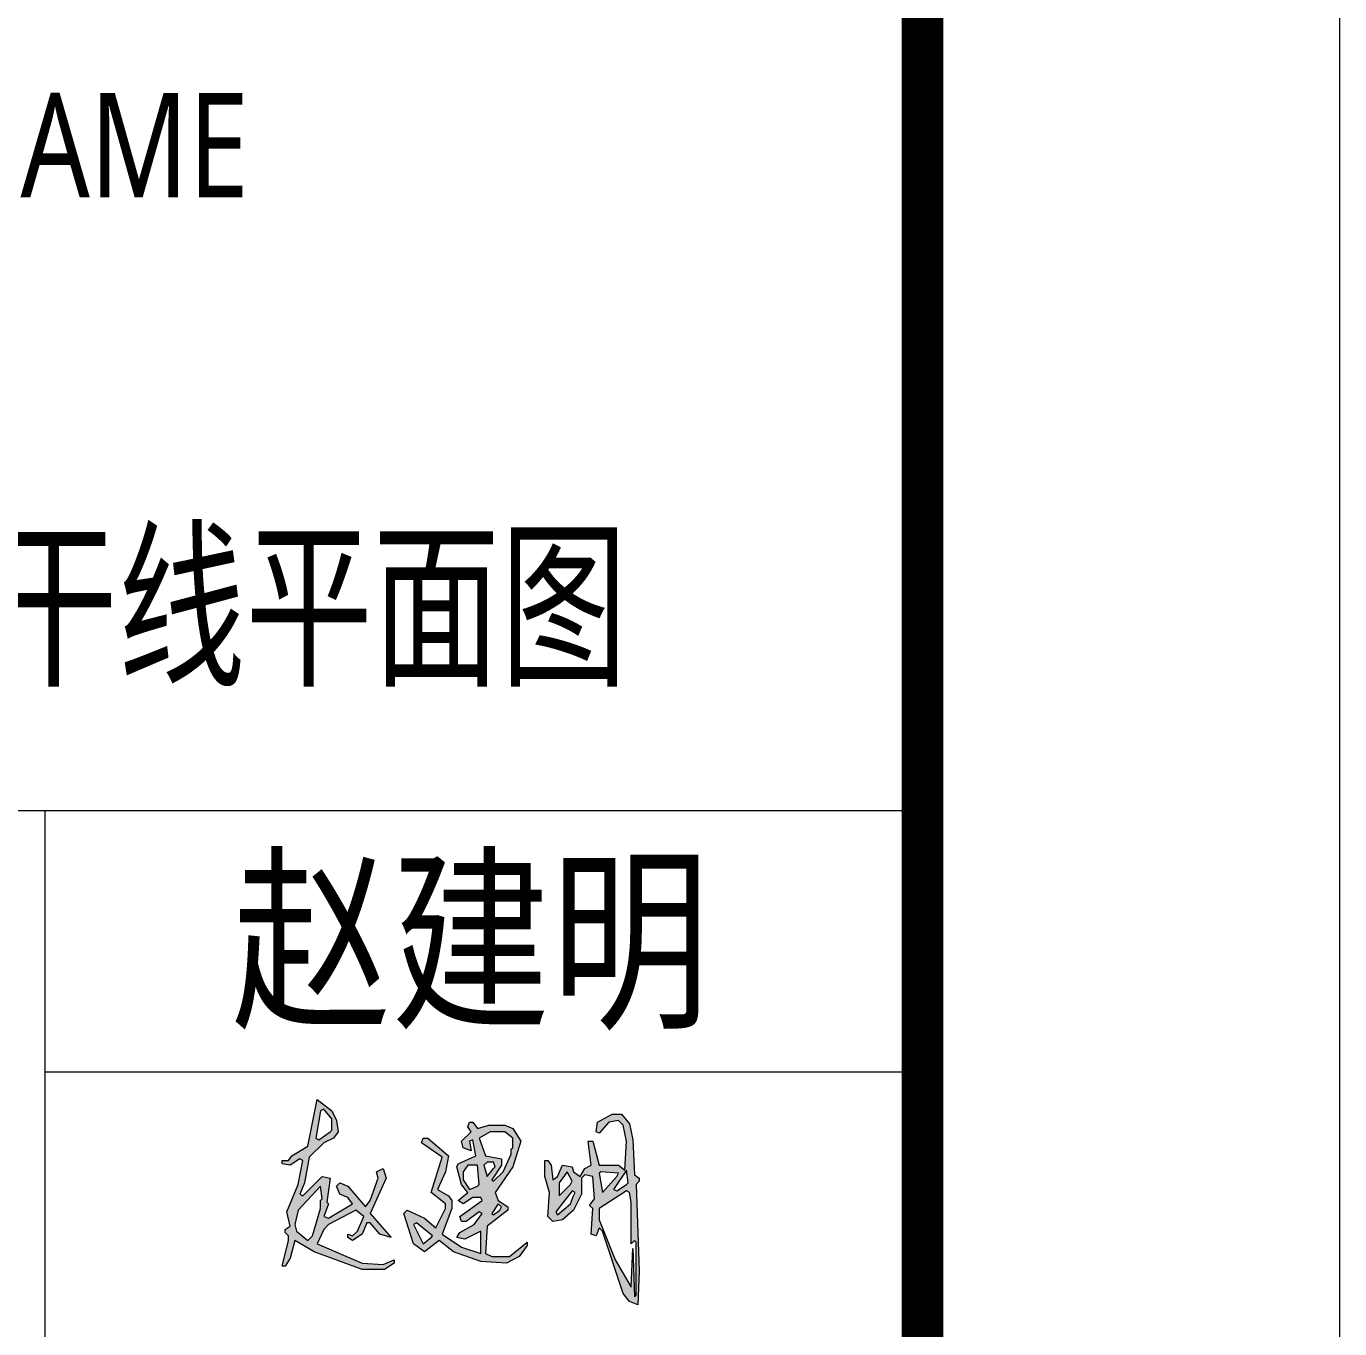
# Model space of a CAD drawing. Header units: inches. Extents: x -3272461 to -2504170, y 403793 to 1071042.
# Drawn here: x -2654718 to -2649994, y 802943 to 807626 of the extents above; entities that cross this region are included whole.
import ezdxf
from ezdxf.enums import TextEntityAlignment as Align

# ---------------------------------------------------------------- set-up
doc = ezdxf.new("R2010")
doc.units = ezdxf.units.IN
doc.header["$LTSCALE"] = 1000
doc.header["$MEASUREMENT"] = 0
doc.linetypes.add('LENGSHUI', pattern=[22, 20, -1, 0, -1])
doc.layers.get('0').update_dxf_attribs({"lineweight": 18})
for name, color, linetype, lineweight in [('00签名', 7, 'LENGSHUI', 18), ('PUB_TITLE', 153, 'Continuous', 18), ('图签文字', 4, 'Continuous', 18)]:
    doc.layers.add(name, color=color, linetype=linetype, lineweight=lineweight)
doc.styles.add('-黑体', font='', dxfattribs={"width": 0.7})
doc.styles.add('建筑图签-黑', font='', dxfattribs={"width": 0.7})
doc.styles.get('-黑体').set_extended_font_data('微软雅黑')
doc.styles.get('建筑图签-黑').set_extended_font_data('黑体')

msp = doc.modelspace()

# ---------------------------------------------------------------- hatches: boundary and pattern name
at = {"layer": '00签名', "linetype": 'Continuous'}
h = msp.add_hatch(color=256, dxfattribs=at)
h.paths.add_polyline_path([(-2653648, 803611.3), (-2653613.5, 803628.6), (-2653596.2, 803651.6), (-2653602, 803691.9), (-2653619.2, 803726.5), (-2653671.1, 803766.8), (-2653705.6, 803599.8), (-2653763.2, 803565.2), (-2653774.8, 803547.9), (-2653797.8, 803547.9), (-2653797.8, 803536.4), (-2653769, 803530.7), (-2653734.4, 803553.7), (-2653722.9, 803547.9), (-2653740.2, 803461.5), (-2653780.5, 803363.6), (-2653769, 803311.8), (-2653786.3, 803300.3), (-2653786.3, 803288.7), (-2653774.8, 803277.2), (-2653774.8, 803259.9), (-2653797.8, 803167.8), (-2653786.3, 803167.8), (-2653769, 803196.6), (-2653751.7, 803259.9), (-2653682.6, 803219.6), (-2653509.8, 803156.3), (-2653429.2, 803156.3), (-2653394.6, 803179.3), (-2653394.6, 803190.8), (-2653434.9, 803173.5), (-2653509.8, 803179.3), (-2653671.1, 803248.4), (-2653648, 803300.3), (-2653630.8, 803317.5), (-2653532.8, 803369.4), (-2653504, 803346.3), (-2653527.1, 803294.5), (-2653544.4, 803277.2), (-2653561.6, 803283), (-2653561.6, 803271.5), (-2653544.4, 803259.9), (-2653509.8, 803283), (-2653492.5, 803323.3), (-2653481, 803323.3), (-2653446.4, 803283), (-2653406.1, 803271.5), (-2653481, 803357.9), (-2653423.4, 803484.6), (-2653434.9, 803519.1), (-2653458, 803507.6), (-2653452.2, 803484.6), (-2653481, 803403.9), (-2653498.3, 803380.9), (-2653561.6, 803455.8), (-2653590.4, 803467.3), (-2653602, 803455.8), (-2653590.4, 803427), (-2653561.6, 803415.5), (-2653544.4, 803392.4), (-2653630.8, 803340.6), (-2653648, 803346.3), (-2653630.8, 803392.4), (-2653636.5, 803398.2), (-2653625, 803484.6), (-2653653.8, 803490.3), (-2653722.9, 803421.2), (-2653734.4, 803427), (-2653717.2, 803467.3), (-2653699.9, 803559.5)], flags=0)
h.paths.add_polyline_path([(-2653676.8, 803628.6), (-2653659.6, 803726.5), (-2653648, 803732.3), (-2653619.2, 803697.7), (-2653619.2, 803657.4), (-2653625, 803651.6), (-2653665.3, 803622.8)], flags=0)
h.paths.add_polyline_path([(-2653659.6, 803455.8), (-2653653.8, 803409.7), (-2653659.6, 803403.9), (-2653659.6, 803375.1), (-2653688.4, 803277.2), (-2653705.6, 803259.9), (-2653746, 803294.5), (-2653751.7, 803317.5), (-2653740.2, 803369.4)], flags=0)
h = msp.add_hatch(color=256, dxfattribs=at)
h.paths.add_polyline_path([(-2652968.4, 803663.1), (-2652997.2, 803674.7), (-2653054.8, 803674.7), (-2653095.1, 803663.1), (-2653112.4, 803686.2), (-2653123.9, 803686.2), (-2653129.6, 803668.9), (-2653118.1, 803651.6), (-2653152.7, 803617.1), (-2653146.9, 803594), (-2653118.1, 803582.5), (-2653123.9, 803617.1), (-2653112.4, 803622.8), (-2653100.8, 803565.2), (-2653164.2, 803536.4), (-2653170, 803524.9), (-2653152.7, 803461.5), (-2653129.6, 803432.7), (-2653164.2, 803403.9), (-2653146.9, 803392.4), (-2653112.4, 803415.5), (-2653083.6, 803415.5), (-2653077.8, 803403.9), (-2653158.4, 803346.3), (-2653152.7, 803329.1), (-2653135.4, 803329.1), (-2653089.3, 803363.6), (-2653077.8, 803357.9), (-2653106.6, 803317.5), (-2653158.4, 803288.7), (-2653170, 803271.5), (-2653141.2, 803265.7), (-2653083.6, 803294.5), (-2653083.6, 803213.9), (-2653152.7, 803236.9), (-2653221.8, 803283), (-2653187.2, 803375.1), (-2653187.2, 803403.9), (-2653198.8, 803421.2), (-2653239.1, 803444.3), (-2653210.3, 803507.6), (-2653198.8, 803565.2), (-2653273.6, 803628.6), (-2653290.9, 803628.6), (-2653296.7, 803611.3), (-2653221.8, 803559.5), (-2653262.1, 803432.7), (-2653210.3, 803392.4), (-2653210.3, 803375.1), (-2653244.8, 803306), (-2653285.2, 803340.6), (-2653348.5, 803369.4), (-2653360, 803357.9), (-2653325.5, 803248.4), (-2653285.2, 803219.6), (-2653233.3, 803259.9), (-2653181.5, 803219.6), (-2653083.6, 803185.1), (-2652991.4, 803179.3), (-2652945.3, 803202.3), (-2652916.5, 803242.7), (-2652916.5, 803254.2), (-2652979.9, 803202.3), (-2653043.2, 803202.3), (-2653066.3, 803213.9), (-2653060.5, 803311.8), (-2652985.6, 803369.4), (-2652985.6, 803380.9), (-2653020.2, 803403.9), (-2653031.7, 803432.7), (-2652968.4, 803524.9), (-2652939.6, 803617.1)], flags=0)
h.paths.add_polyline_path([(-2653089.3, 803628.6), (-2653049, 803651.6), (-2652997.2, 803651.6), (-2652968.4, 803628.6), (-2652968.4, 803594), (-2652974.1, 803588.3), (-2652974.1, 803571), (-2653002.9, 803507.6), (-2653037.5, 803473.1), (-2653043.2, 803478.8), (-2653008.7, 803530.7), (-2653008.7, 803553.7), (-2653066.3, 803565.2)], flags=0)
h.paths.add_polyline_path([(-2653095.1, 803530.7), (-2653089.3, 803461.5), (-2653095.1, 803455.8), (-2653123.9, 803444.3), (-2653146.9, 803478.8), (-2653146.9, 803507.6), (-2653129.6, 803530.7)], flags=0)
h.paths.add_polyline_path([(-2653060.5, 803542.2), (-2653037.5, 803542.2), (-2653031.7, 803524.9), (-2653037.5, 803519.1), (-2653060.5, 803490.3), (-2653072, 803530.7)], flags=0)
h.paths.add_polyline_path([(-2653020.2, 803392.4), (-2653008.7, 803380.9), (-2653014.4, 803369.4), (-2653037.5, 803352.1), (-2653043.2, 803357.9)], flags=0)
h.paths.add_polyline_path([(-2653314, 803323.3), (-2653256.4, 803277.2), (-2653262.1, 803271.5), (-2653290.9, 803248.4), (-2653325.5, 803317.5)], flags=0)
h.paths.add_polyline_path([(-2652680.4, 803617.1), (-2652697.6, 803617.1), (-2652686.1, 803530.7), (-2652709.2, 803519.1), (-2652726.4, 803490.3), (-2652749.5, 803507.6), (-2652755.2, 803524.9), (-2652789.8, 803530.7), (-2652807.1, 803490.3), (-2652824.4, 803478.8), (-2652830.1, 803530.7), (-2652841.6, 803547.9), (-2652853.2, 803547.9), (-2652853.2, 803490.3), (-2652835.9, 803432.7), (-2652841.6, 803346.3), (-2652824.4, 803329.1), (-2652789.8, 803334.8), (-2652749.5, 803369.4), (-2652720.7, 803427), (-2652720.7, 803484.6), (-2652709.2, 803496.1), (-2652680.4, 803490.3), (-2652674.6, 803409.7), (-2652691.9, 803386.7), (-2652680.4, 803375.1), (-2652686.1, 803283), (-2652668.8, 803277.2), (-2652657.3, 803306), (-2652645.8, 803294.5), (-2652570.9, 803069.9), (-2652547.9, 803041.1), (-2652519.1, 803029.5), (-2652513.3, 803150.5), (-2652524.8, 803461.5), (-2652513.3, 803473.1), (-2652513.3, 803484.6), (-2652530.6, 803496.1), (-2652536.4, 803622.8), (-2652547.9, 803680.4), (-2652576.7, 803715), (-2652611.2, 803715), (-2652663.1, 803686.2), (-2652668.8, 803651.6), (-2652657.3, 803645.9), (-2652622.8, 803686.2), (-2652588.2, 803691.9), (-2652570.9, 803674.7), (-2652559.4, 803617.1), (-2652565.2, 803513.4), (-2652588.2, 803530.7), (-2652657.3, 803530.7)], flags=0)
h.paths.add_polyline_path([(-2652651.6, 803507.6), (-2652588.2, 803501.9), (-2652594, 803490.3), (-2652645.8, 803432.7), (-2652657.3, 803501.9)], flags=0)
h.paths.add_polyline_path([(-2652755.2, 803473.1), (-2652761, 803461.5), (-2652801.3, 803421.2), (-2652801.3, 803467.3), (-2652772.5, 803507.6)], flags=0)
h.paths.add_polyline_path([(-2652559.4, 803513.4), (-2652553.6, 803467.3), (-2652559.4, 803461.5), (-2652594, 803438.5), (-2652605.5, 803444.3)], flags=0)
h.paths.add_polyline_path([(-2652743.7, 803432.7), (-2652749.5, 803421.2), (-2652761, 803392.4), (-2652807.1, 803352.1), (-2652812.8, 803363.6), (-2652755.2, 803438.5)], flags=0)
h.paths.add_polyline_path([(-2652559.4, 803438.5), (-2652547.9, 803432.7), (-2652542.1, 803398.2), (-2652542.1, 803248.4), (-2652530.6, 803259.9), (-2652524.8, 803254.2), (-2652524.8, 803064.1), (-2652530.6, 803058.3), (-2652536.4, 803231.1), (-2652542.1, 803092.9), (-2652599.7, 803190.8), (-2652657.3, 803334.8), (-2652657.3, 803375.1)], flags=0)

# ---------------------------------------------------------------- linework, layer by layer
for points in [[(-2653394.6, 803190.8), (-2653394.6, 803179.3), (-2653429.2, 803156.3), (-2653509.8, 803156.3), (-2653682.6, 803219.6), (-2653751.7, 803259.9), (-2653769, 803196.6), (-2653786.3, 803167.8), (-2653797.8, 803167.8), (-2653774.8, 803259.9), (-2653774.8, 803277.2), (-2653786.3, 803288.7), (-2653786.3, 803300.3), (-2653769, 803311.8), (-2653780.5, 803363.6), (-2653740.2, 803461.5), (-2653722.9, 803547.9), (-2653734.4, 803553.7), (-2653769, 803530.7), (-2653797.8, 803536.4), (-2653797.8, 803547.9), (-2653774.8, 803547.9), (-2653763.2, 803565.2), (-2653705.6, 803599.8), (-2653671.1, 803766.8), (-2653619.2, 803726.5), (-2653602, 803691.9), (-2653596.2, 803651.6), (-2653613.5, 803628.6), (-2653648, 803611.3), (-2653699.9, 803559.5), (-2653717.2, 803467.3), (-2653734.4, 803427), (-2653722.9, 803421.2), (-2653653.8, 803490.3), (-2653625, 803484.6), (-2653636.5, 803398.2), (-2653630.8, 803392.4), (-2653648, 803346.3), (-2653630.8, 803340.6), (-2653544.4, 803392.4), (-2653561.6, 803415.5), (-2653590.4, 803427), (-2653602, 803455.8), (-2653590.4, 803467.3), (-2653561.6, 803455.8), (-2653498.3, 803380.9), (-2653481, 803403.9), (-2653452.2, 803484.6), (-2653458, 803507.6), (-2653434.9, 803519.1), (-2653423.4, 803484.6), (-2653481, 803357.9), (-2653406.1, 803271.5), (-2653446.4, 803283), (-2653481, 803323.3), (-2653492.5, 803323.3), (-2653509.8, 803283), (-2653544.4, 803259.9), (-2653561.6, 803271.5), (-2653561.6, 803283), (-2653544.4, 803277.2), (-2653527.1, 803294.5), (-2653504, 803346.3), (-2653532.8, 803369.4), (-2653630.8, 803317.5), (-2653648, 803300.3), (-2653671.1, 803248.4), (-2653509.8, 803179.3), (-2653434.9, 803173.5), (-2653394.6, 803190.8)], [(-2653625, 803651.6), (-2653619.2, 803657.4), (-2653619.2, 803697.7), (-2653648, 803732.3), (-2653659.6, 803726.5), (-2653676.8, 803628.6), (-2653665.3, 803622.8), (-2653625, 803651.6)], [(-2652513.3, 803484.6), (-2652513.3, 803473.1), (-2652524.8, 803461.5), (-2652513.3, 803150.5), (-2652519.1, 803029.5), (-2652547.9, 803041.1), (-2652570.9, 803069.9), (-2652645.8, 803294.5), (-2652657.3, 803306), (-2652668.8, 803277.2), (-2652686.1, 803283), (-2652680.4, 803375.1), (-2652691.9, 803386.7), (-2652674.6, 803409.7), (-2652680.4, 803490.3), (-2652709.2, 803496.1), (-2652720.7, 803484.6), (-2652720.7, 803427), (-2652749.5, 803369.4), (-2652789.8, 803334.8), (-2652824.4, 803329.1), (-2652841.6, 803346.3), (-2652835.9, 803432.7), (-2652853.2, 803490.3), (-2652853.2, 803547.9), (-2652841.6, 803547.9), (-2652830.1, 803530.7), (-2652824.4, 803478.8), (-2652807.1, 803490.3), (-2652789.8, 803530.7), (-2652755.2, 803524.9), (-2652749.5, 803507.6), (-2652726.4, 803490.3), (-2652709.2, 803519.1), (-2652686.1, 803530.7), (-2652697.6, 803617.1), (-2652680.4, 803617.1), (-2652657.3, 803530.7), (-2652588.2, 803530.7), (-2652565.2, 803513.4), (-2652559.4, 803617.1), (-2652570.9, 803674.7), (-2652588.2, 803691.9), (-2652622.8, 803686.2), (-2652657.3, 803645.9), (-2652668.8, 803651.6), (-2652663.1, 803686.2), (-2652611.2, 803715), (-2652576.7, 803715), (-2652547.9, 803680.4), (-2652536.4, 803622.8), (-2652530.6, 803496.1), (-2652513.3, 803484.6)], [(-2652916.5, 803254.2), (-2652916.5, 803242.7), (-2652945.3, 803202.3), (-2652991.4, 803179.3), (-2653083.6, 803185.1), (-2653181.5, 803219.6), (-2653233.3, 803259.9), (-2653285.2, 803219.6), (-2653325.5, 803248.4), (-2653360, 803357.9), (-2653348.5, 803369.4), (-2653285.2, 803340.6), (-2653244.8, 803306), (-2653210.3, 803375.1), (-2653210.3, 803392.4), (-2653262.1, 803432.7), (-2653221.8, 803559.5), (-2653296.7, 803611.3), (-2653290.9, 803628.6), (-2653273.6, 803628.6), (-2653198.8, 803565.2), (-2653210.3, 803507.6), (-2653239.1, 803444.3), (-2653198.8, 803421.2), (-2653187.2, 803403.9), (-2653187.2, 803375.1), (-2653221.8, 803283), (-2653152.7, 803236.9), (-2653083.6, 803213.9), (-2653083.6, 803294.5), (-2653141.2, 803265.7), (-2653170, 803271.5), (-2653158.4, 803288.7), (-2653106.6, 803317.5), (-2653077.8, 803357.9), (-2653089.3, 803363.6), (-2653135.4, 803329.1), (-2653152.7, 803329.1), (-2653158.4, 803346.3), (-2653077.8, 803403.9), (-2653083.6, 803415.5), (-2653112.4, 803415.5), (-2653146.9, 803392.4), (-2653164.2, 803403.9), (-2653129.6, 803432.7), (-2653152.7, 803461.5), (-2653170, 803524.9), (-2653164.2, 803536.4), (-2653100.8, 803565.2), (-2653112.4, 803622.8), (-2653123.9, 803617.1), (-2653118.1, 803582.5), (-2653146.9, 803594), (-2653152.7, 803617.1), (-2653118.1, 803651.6), (-2653129.6, 803668.9), (-2653123.9, 803686.2), (-2653112.4, 803686.2), (-2653095.1, 803663.1), (-2653054.8, 803674.7), (-2652997.2, 803674.7), (-2652968.4, 803663.1), (-2652939.6, 803617.1), (-2652968.4, 803524.9), (-2653031.7, 803432.7), (-2653020.2, 803403.9), (-2652985.6, 803380.9), (-2652985.6, 803369.4), (-2653060.5, 803311.8), (-2653066.3, 803213.9), (-2653043.2, 803202.3), (-2652979.9, 803202.3), (-2652916.5, 803254.2)], [(-2652974.1, 803588.3), (-2652968.4, 803594), (-2652968.4, 803628.6), (-2652997.2, 803651.6), (-2653049, 803651.6), (-2653089.3, 803628.6), (-2653066.3, 803565.2), (-2653008.7, 803553.7), (-2653008.7, 803530.7), (-2653043.2, 803478.8), (-2653037.5, 803473.1), (-2653002.9, 803507.6), (-2652974.1, 803571), (-2652974.1, 803588.3)], [(-2653095.1, 803455.8), (-2653089.3, 803461.5), (-2653095.1, 803530.7), (-2653129.6, 803530.7), (-2653146.9, 803507.6), (-2653146.9, 803478.8), (-2653123.9, 803444.3), (-2653095.1, 803455.8)], [(-2653037.5, 803519.1), (-2653031.7, 803524.9), (-2653037.5, 803542.2), (-2653060.5, 803542.2), (-2653072, 803530.7), (-2653060.5, 803490.3), (-2653037.5, 803519.1)], [(-2652559.4, 803461.5), (-2652553.6, 803467.3), (-2652559.4, 803513.4), (-2652605.5, 803444.3), (-2652594, 803438.5), (-2652559.4, 803461.5)], [(-2652761, 803461.5), (-2652755.2, 803473.1), (-2652772.5, 803507.6), (-2652801.3, 803467.3), (-2652801.3, 803421.2), (-2652761, 803461.5)], [(-2652594, 803490.3), (-2652588.2, 803501.9), (-2652651.6, 803507.6), (-2652657.3, 803501.9), (-2652645.8, 803432.7), (-2652594, 803490.3)], [(-2653659.6, 803403.9), (-2653653.8, 803409.7), (-2653659.6, 803455.8), (-2653740.2, 803369.4), (-2653751.7, 803317.5), (-2653746, 803294.5), (-2653705.6, 803259.9), (-2653688.4, 803277.2), (-2653659.6, 803375.1), (-2653659.6, 803403.9)], [(-2652749.5, 803421.2), (-2652743.7, 803432.7), (-2652755.2, 803438.5), (-2652812.8, 803363.6), (-2652807.1, 803352.1), (-2652761, 803392.4), (-2652749.5, 803421.2)], [(-2652530.6, 803058.3), (-2652524.8, 803064.1), (-2652524.8, 803254.2), (-2652530.6, 803259.9), (-2652542.1, 803248.4), (-2652542.1, 803398.2), (-2652547.9, 803432.7), (-2652559.4, 803438.5), (-2652657.3, 803375.1), (-2652657.3, 803334.8), (-2652599.7, 803190.8), (-2652542.1, 803092.9), (-2652536.4, 803231.1), (-2652530.6, 803058.3)], [(-2653014.4, 803369.4), (-2653008.7, 803380.9), (-2653020.2, 803392.4), (-2653043.2, 803357.9), (-2653037.5, 803352.1), (-2653014.4, 803369.4)], [(-2653262.1, 803271.5), (-2653256.4, 803277.2), (-2653314, 803323.3), (-2653325.5, 803317.5), (-2653290.9, 803248.4), (-2653262.1, 803271.5)]]:
    msp.add_lwpolyline(points, dxfattribs=at)
at = {"layer": 'PUB_TITLE'}
for p, q in [((-2657808.5, 804806.8), (-2651494.3, 804806.8)), ((-2657808.5, 804806.8), (-2651494.3, 804806.8)), ((-2657808.5, 804806.8), (-2651494.3, 804806.8)), ((-2654651.4, 804806.8), (-2654651.4, 785630.6)), ((-2654651.4, 803866.6), (-2651494.3, 803866.6))]:
    msp.add_line(p, q, dxfattribs=at)
msp.add_lwpolyline([(-2649994.3, 784130.6), (-2649994.3, 847130.6), (-2761444.3, 847130.6), (-2761444.3, 784130.6)], close=True, dxfattribs=at)
msp.add_lwpolyline([(-2651494.3, 785630.6, 150, 150, 0), (-2651494.3, 845630.6, 150, 150, 0), (-2757694.3, 845630.6, 150, 150, 0), (-2757694.3, 785630.6, 150, 150, 0)], format="xyseb", close=True, dxfattribs=at)

# ---------------------------------------------------------------- texts
at = {"style": '-黑体', "width": 0.8}
for s, height, p in [('DWG.NAME', 375, (-2656073.6, 807198.3)), ('赵建明', 525, (-2653978.5, 804339.7))]:
    msp.add_text(s, height=height, dxfattribs=at).set_placement(p, align=Align.MIDDLE_LEFT)
at = {"layer": '图签文字', "color": 4, "style": '建筑图签-黑', "width": 0.7}
msp.add_text('一层电气干线平面图', height=480, dxfattribs=at).set_placement((-2654617.7, 805303.7), align=Align.CENTER)

doc.saveas('drawing.dxf')
